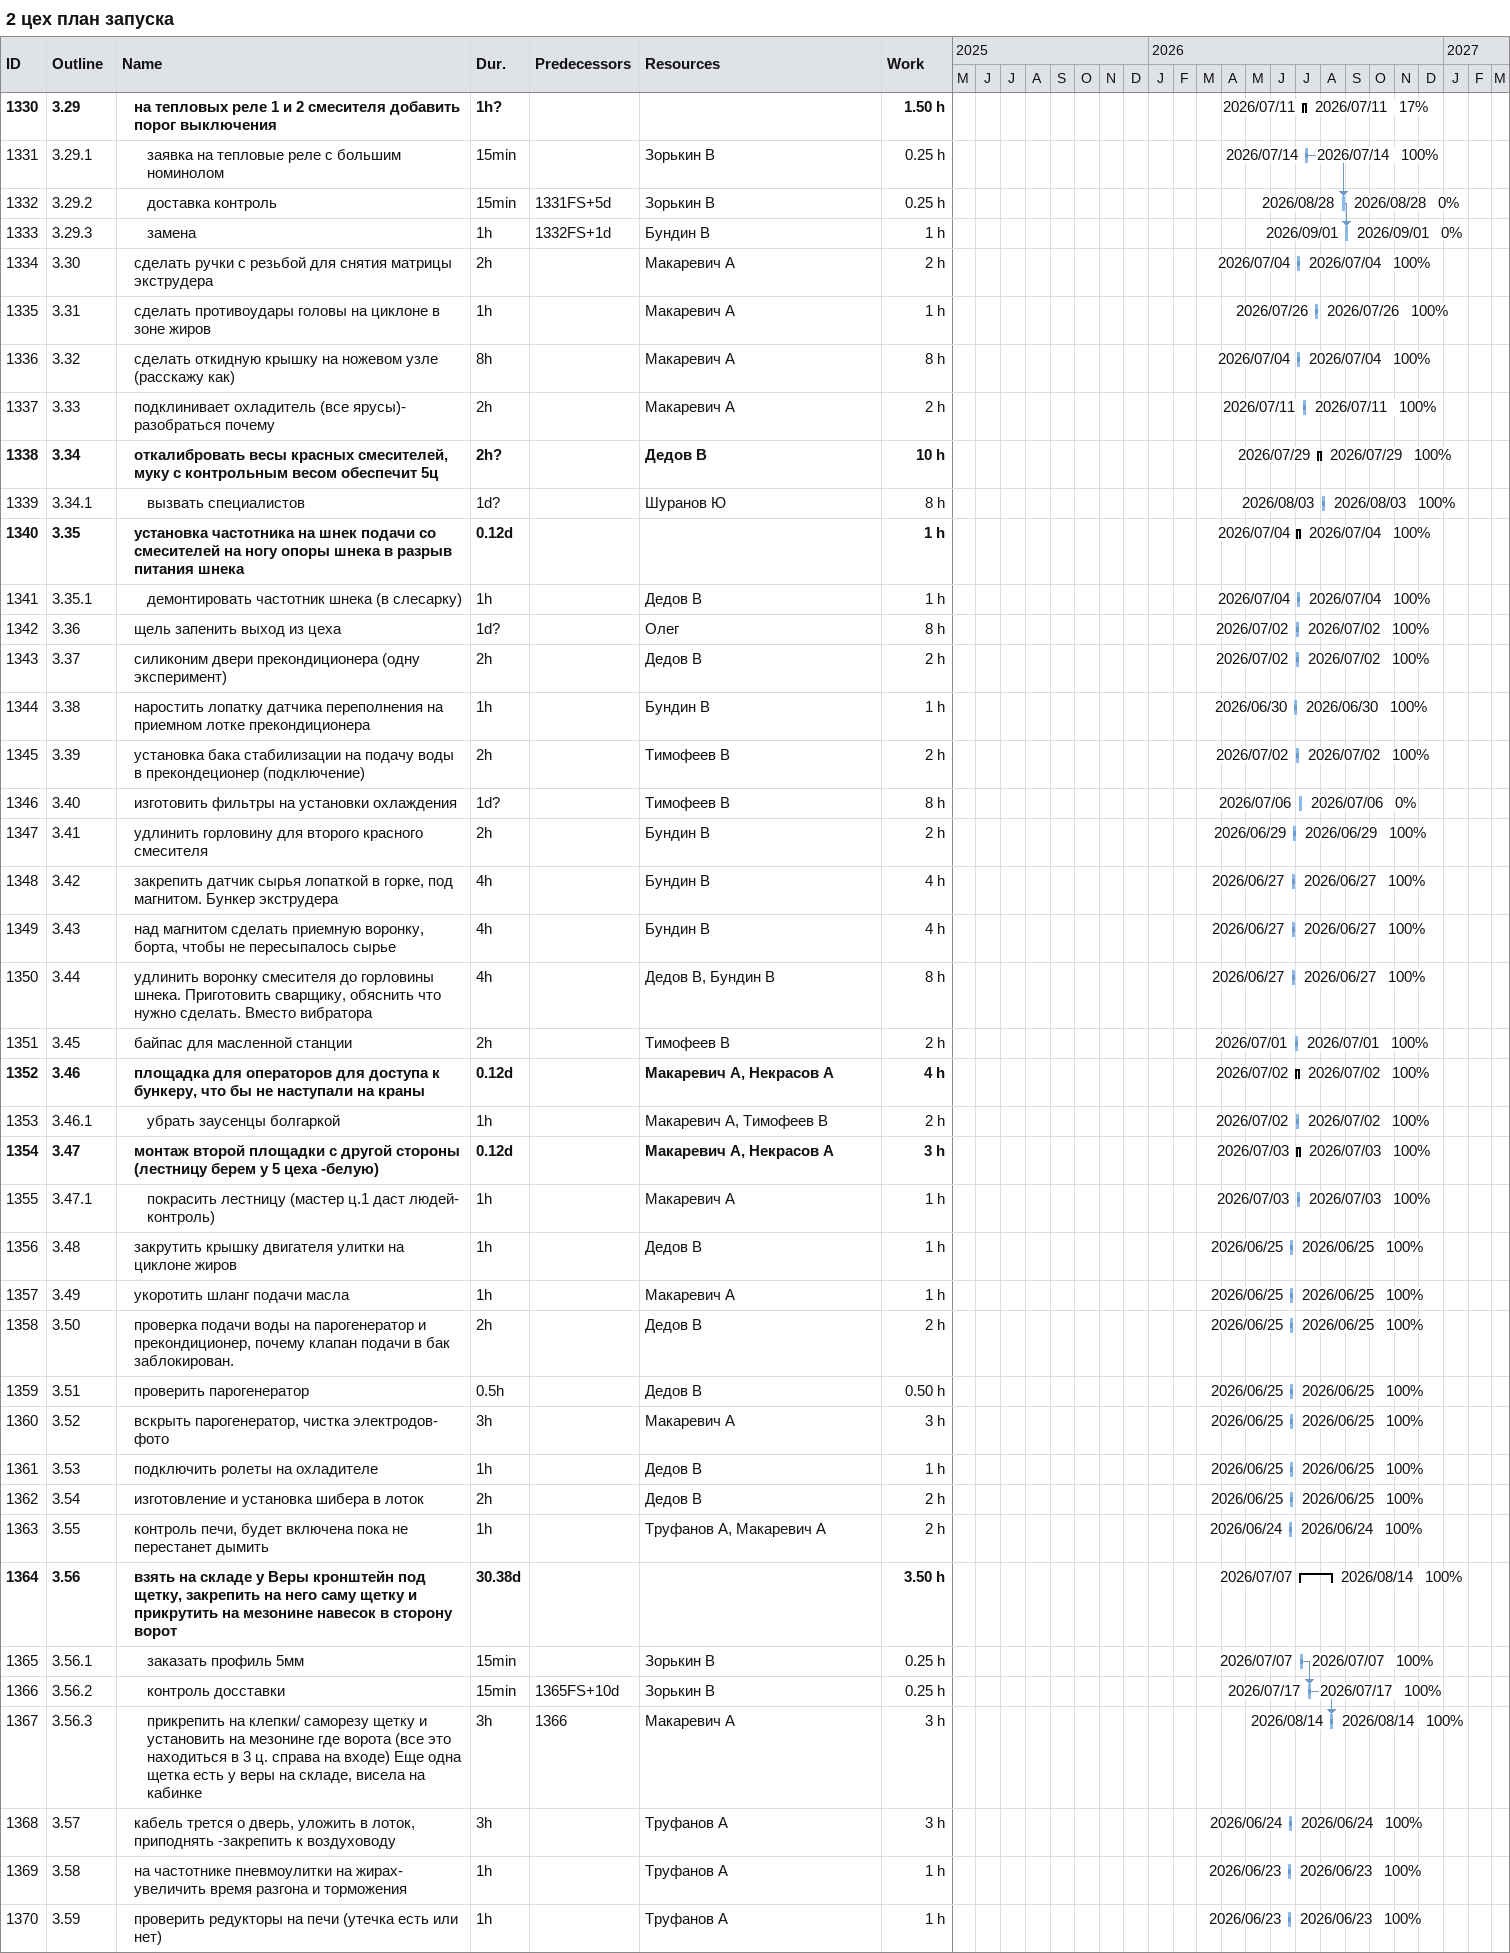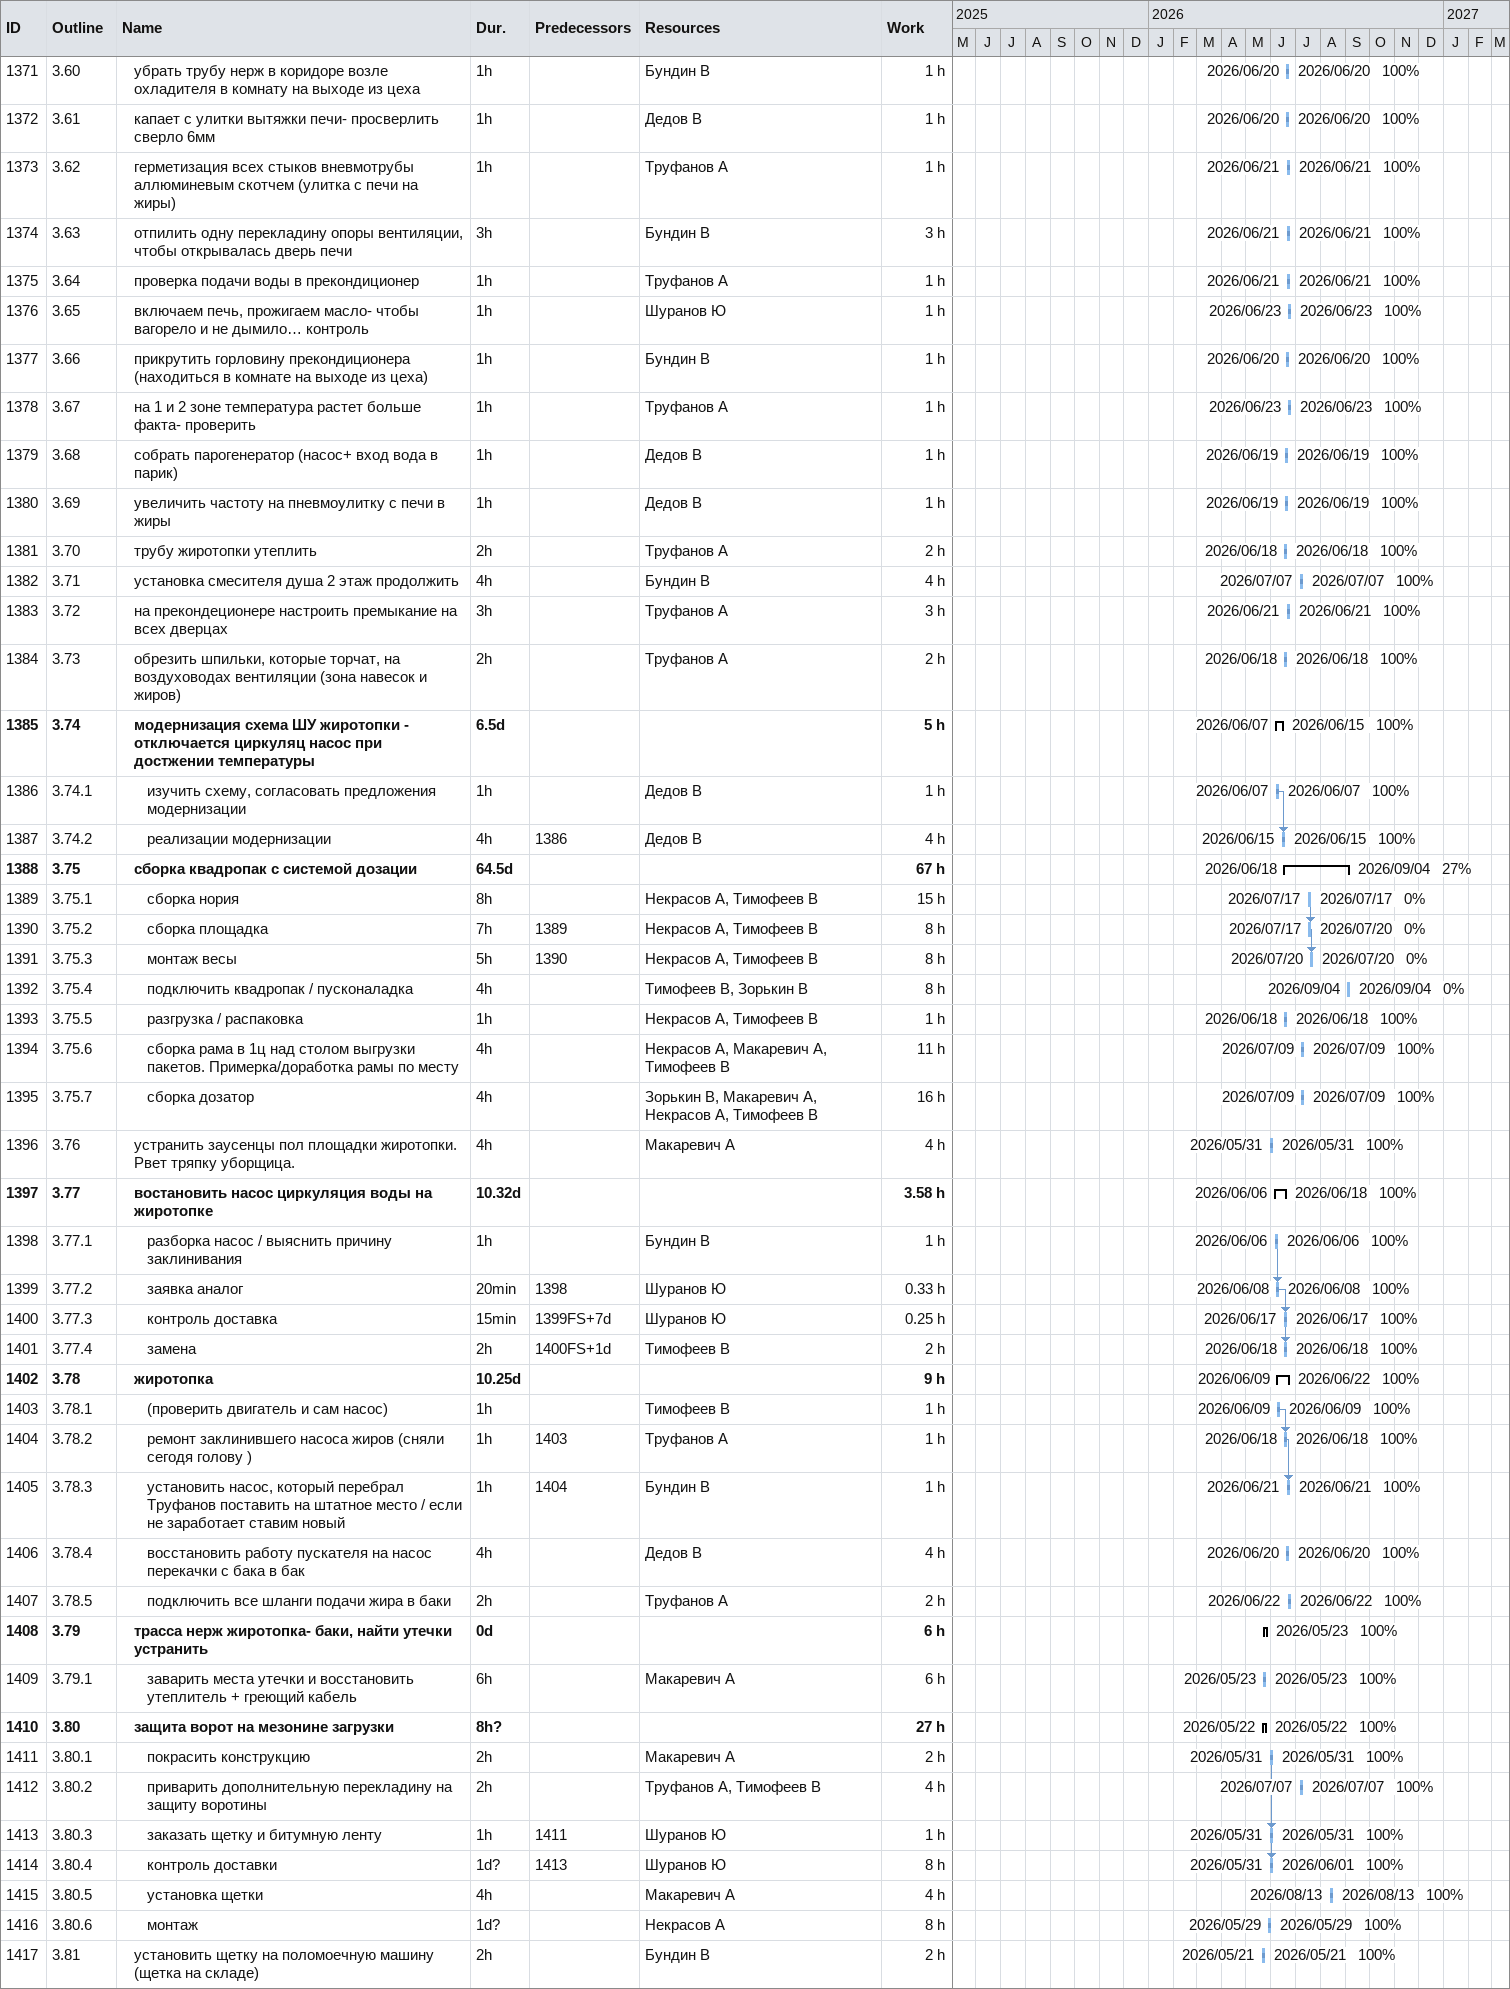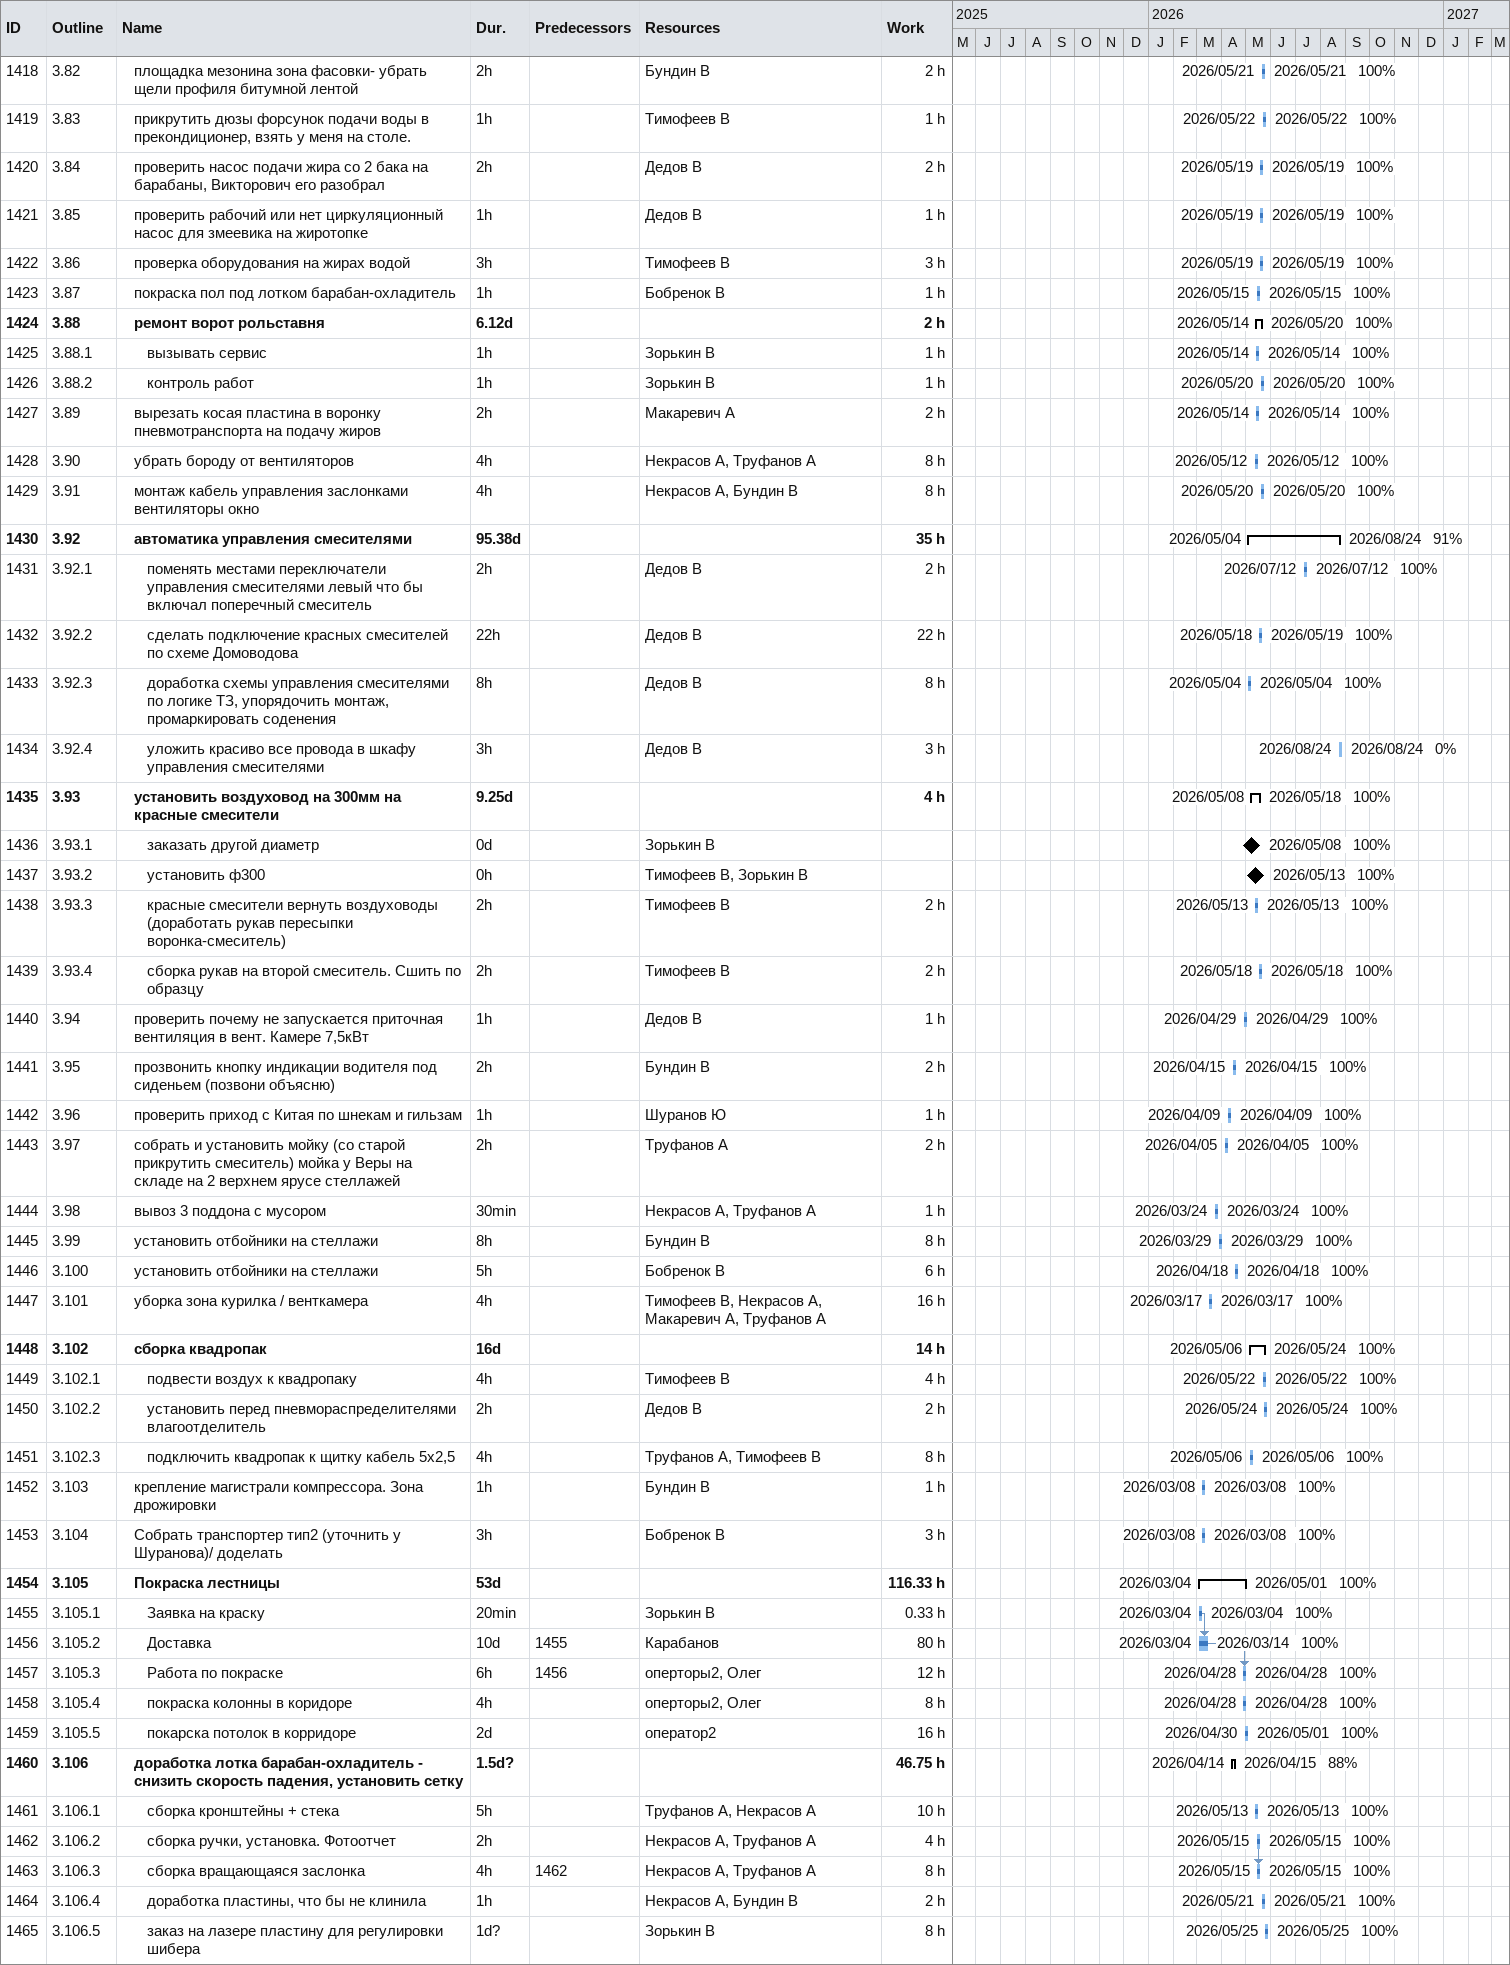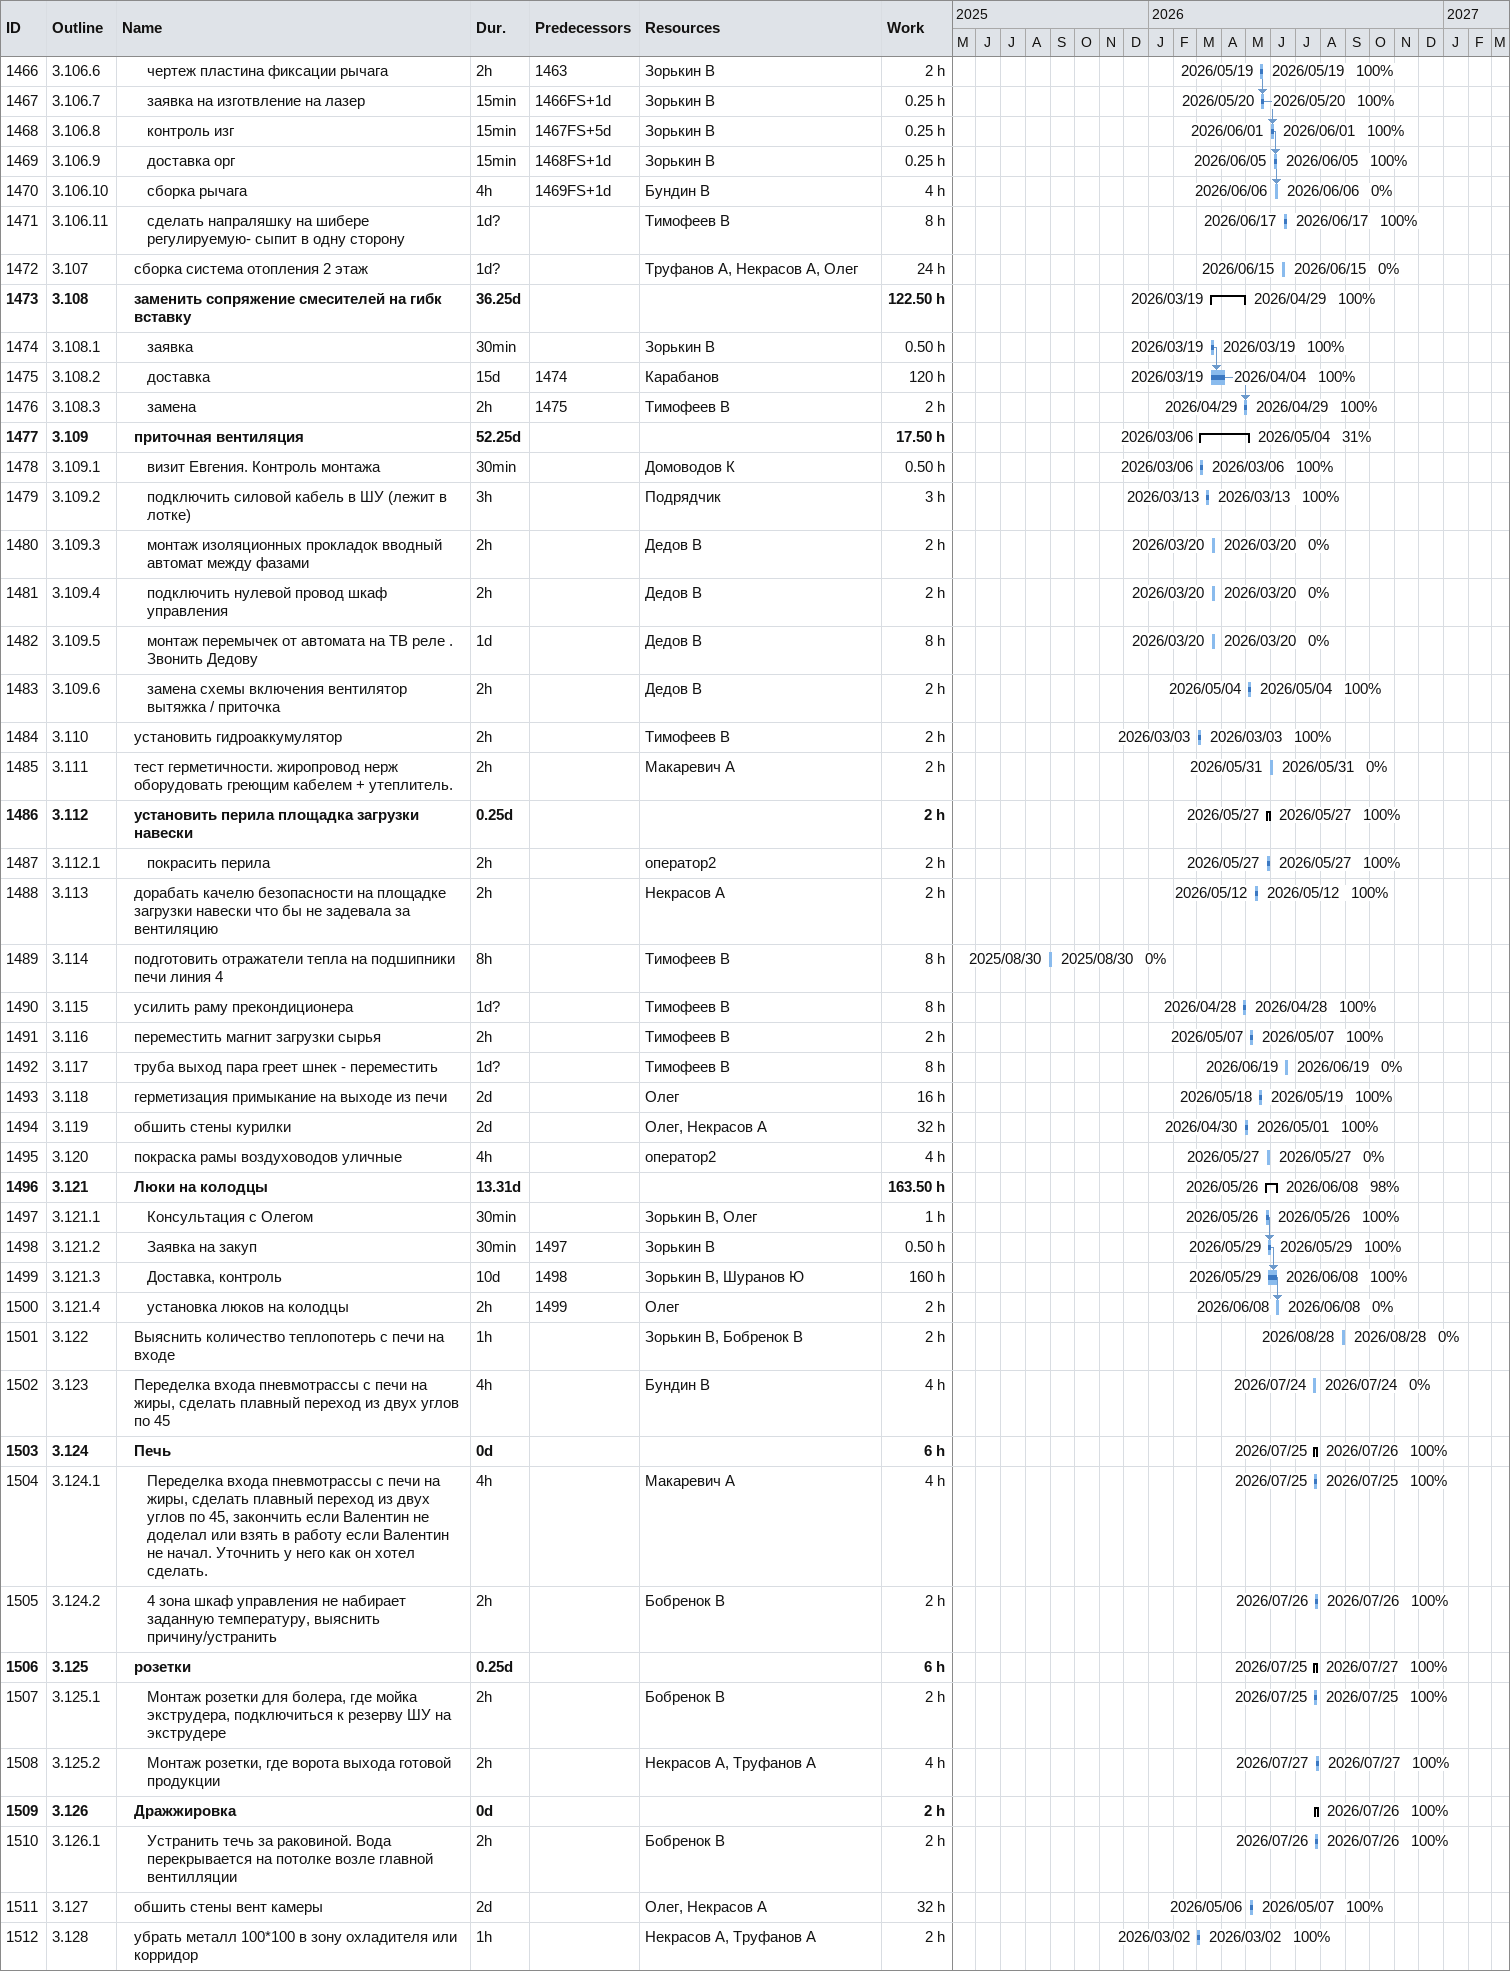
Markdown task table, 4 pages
2 цех план запуска

| ID | WBS | Task | Duration | Start | Finish | Predecessors | Resources | % complete | Work (h) |
|---|---|---|---|---|---|---|---|---|---|
| 1330 | 3.29 | **на тепловых реле 1 и 2 смесителя добавить порог выключения** | 1h? | 2026-07-11 | 2026-07-11 |  |  | 17 | 1.50 |
| 1331 | 3.29.1 | заявка на тепловые реле с большим номинолом | 15min | 2026-07-14 | 2026-07-14 |  | Зорькин В | 100 | 0.25 |
| 1332 | 3.29.2 | доставка контроль | 15min | 2026-08-28 | 2026-08-28 | 1331FS+5d | Зорькин В | 0 | 0.25 |
| 1333 | 3.29.3 | замена | 1h | 2026-09-01 | 2026-09-01 | 1332FS+1d | Бундин В | 0 | 1 |
| 1334 | 3.30 | сделать ручки с резьбой для снятия матрицы экструдера | 2h | 2026-07-04 | 2026-07-04 |  | Макаревич А | 100 | 2 |
| 1335 | 3.31 | сделать противоудары головы на циклоне в зоне жиров | 1h | 2026-07-26 | 2026-07-26 |  | Макаревич А | 100 | 1 |
| 1336 | 3.32 | сделать откидную крышку на ножевом узле (расскажу как) | 8h | 2026-07-04 | 2026-07-04 |  | Макаревич А | 100 | 8 |
| 1337 | 3.33 | подклинивает охладитель (все ярусы)- разобраться почему | 2h | 2026-07-11 | 2026-07-11 |  | Макаревич А | 100 | 2 |
| 1338 | 3.34 | **откалибровать весы красных смесителей, муку с контрольным весом обеспечит 5ц** | 2h? | 2026-07-29 | 2026-07-29 |  | Дедов В | 100 | 10 |
| 1339 | 3.34.1 | вызвать специалистов | 1d? | 2026-08-03 | 2026-08-03 |  | Шуранов Ю | 100 | 8 |
| 1340 | 3.35 | **установка частотника на шнек подачи со смесителей на ногу опоры шнека в разрыв питания шнека** | 0.12d | 2026-07-04 | 2026-07-04 |  |  | 100 | 1 |
| 1341 | 3.35.1 | демонтировать частотник шнека (в слесарку) | 1h | 2026-07-04 | 2026-07-04 |  | Дедов В | 100 | 1 |
| 1342 | 3.36 | щель запенить выход из цеха | 1d? | 2026-07-02 | 2026-07-02 |  | Олег | 100 | 8 |
| 1343 | 3.37 | силиконим двери прекондиционера (одну эксперимент) | 2h | 2026-07-02 | 2026-07-02 |  | Дедов В | 100 | 2 |
| 1344 | 3.38 | наростить лопатку датчика переполнения на приемном лотке прекондиционера | 1h | 2026-06-30 | 2026-06-30 |  | Бундин В | 100 | 1 |
| 1345 | 3.39 | установка бака стабилизации на подачу воды в прекондеционер (подключение) | 2h | 2026-07-02 | 2026-07-02 |  | Тимофеев В | 100 | 2 |
| 1346 | 3.40 | изготовить фильтры на установки охлаждения | 1d? | 2026-07-06 | 2026-07-06 |  | Тимофеев В | 0 | 8 |
| 1347 | 3.41 | удлинить горловину для второго красного смесителя | 2h | 2026-06-29 | 2026-06-29 |  | Бундин В | 100 | 2 |
| 1348 | 3.42 | закрепить датчик сырья лопаткой в горке, под магнитом. Бункер экструдера | 4h | 2026-06-27 | 2026-06-27 |  | Бундин В | 100 | 4 |
| 1349 | 3.43 | над магнитом сделать приемную воронку, борта, чтобы не пересыпалось сырье | 4h | 2026-06-27 | 2026-06-27 |  | Бундин В | 100 | 4 |
| 1350 | 3.44 | удлинить воронку смесителя до горловины шнека. Приготовить сварщику, обяснить что нужно сделать. Вместо вибратора | 4h | 2026-06-27 | 2026-06-27 |  | Дедов В, Бундин В | 100 | 8 |
| 1351 | 3.45 | байпас для масленной станции | 2h | 2026-07-01 | 2026-07-01 |  | Тимофеев В | 100 | 2 |
| 1352 | 3.46 | **площадка для операторов для доступа к бункеру, что бы не наступали на краны** | 0.12d | 2026-07-02 | 2026-07-02 |  | Макаревич А, Некрасов А | 100 | 4 |
| 1353 | 3.46.1 | убрать заусенцы болгаркой | 1h | 2026-07-02 | 2026-07-02 |  | Макаревич А, Тимофеев В | 100 | 2 |
| 1354 | 3.47 | **монтаж второй площадки с другой стороны (лестницу берем у 5 цеха -белую)** | 0.12d | 2026-07-03 | 2026-07-03 |  | Макаревич А, Некрасов А | 100 | 3 |
| 1355 | 3.47.1 | покрасить лестницу (мастер ц.1 даст людей- контроль) | 1h | 2026-07-03 | 2026-07-03 |  | Макаревич А | 100 | 1 |
| 1356 | 3.48 | закрутить крышку двигателя улитки на циклоне жиров | 1h | 2026-06-25 | 2026-06-25 |  | Дедов В | 100 | 1 |
| 1357 | 3.49 | укоротить шланг подачи масла | 1h | 2026-06-25 | 2026-06-25 |  | Макаревич А | 100 | 1 |
| 1358 | 3.50 | проверка подачи воды на парогенератор и прекондиционер, почему клапан подачи в бак заблокирован. | 2h | 2026-06-25 | 2026-06-25 |  | Дедов В | 100 | 2 |
| 1359 | 3.51 | проверить парогенератор | 0.5h | 2026-06-25 | 2026-06-25 |  | Дедов В | 100 | 0.50 |
| 1360 | 3.52 | вскрыть парогенератор, чистка электродов- фото | 3h | 2026-06-25 | 2026-06-25 |  | Макаревич А | 100 | 3 |
| 1361 | 3.53 | подключить ролеты на охладителе | 1h | 2026-06-25 | 2026-06-25 |  | Дедов В | 100 | 1 |
| 1362 | 3.54 | изготовление и установка шибера в лоток | 2h | 2026-06-25 | 2026-06-25 |  | Дедов В | 100 | 2 |
| 1363 | 3.55 | контроль печи, будет включена пока не перестанет дымить | 1h | 2026-06-24 | 2026-06-24 |  | Труфанов А, Макаревич А | 100 | 2 |
| 1364 | 3.56 | **взять на складе у Веры кронштейн под щетку, закрепить на него саму щетку и прикрутить на мезонине навесок в сторону ворот** | 30.38d | 2026-07-07 | 2026-08-14 |  |  | 100 | 3.50 |
| 1365 | 3.56.1 | заказать профиль 5мм | 15min | 2026-07-07 | 2026-07-07 |  | Зорькин В | 100 | 0.25 |
| 1366 | 3.56.2 | контроль досставки | 15min | 2026-07-17 | 2026-07-17 | 1365FS+10d | Зорькин В | 100 | 0.25 |
| 1367 | 3.56.3 | прикрепить на клепки/ саморезу щетку и установить на мезонине где ворота (все это находиться в 3 ц. справа на входе) Еще одна щетка есть у веры на складе, висела на кабинке | 3h | 2026-08-14 | 2026-08-14 | 1366 | Макаревич А | 100 | 3 |
| 1368 | 3.57 | кабель трется о дверь, уложить в лоток, приподнять -закрепить к воздуховоду | 3h | 2026-06-24 | 2026-06-24 |  | Труфанов А | 100 | 3 |
| 1369 | 3.58 | на частотнике пневмоулитки на жирах- увеличить время разгона и торможения | 1h | 2026-06-23 | 2026-06-23 |  | Труфанов А | 100 | 1 |
| 1370 | 3.59 | проверить редукторы на печи (утечка есть или нет) | 1h | 2026-06-23 | 2026-06-23 |  | Труфанов А | 100 | 1 |
| 1371 | 3.60 | убрать трубу нерж в коридоре возле охладителя в комнату на выходе из цеха | 1h | 2026-06-20 | 2026-06-20 |  | Бундин В | 100 | 1 |
| 1372 | 3.61 | капает с улитки вытяжки печи- просверлить сверло 6мм | 1h | 2026-06-20 | 2026-06-20 |  | Дедов В | 100 | 1 |
| 1373 | 3.62 | герметизация всех стыков вневмотрубы аллюминевым скотчем (улитка с печи на жиры) | 1h | 2026-06-21 | 2026-06-21 |  | Труфанов А | 100 | 1 |
| 1374 | 3.63 | отпилить одну перекладину опоры вентиляции, чтобы открывалась дверь печи | 3h | 2026-06-21 | 2026-06-21 |  | Бундин В | 100 | 3 |
| 1375 | 3.64 | проверка подачи воды в прекондиционер | 1h | 2026-06-21 | 2026-06-21 |  | Труфанов А | 100 | 1 |
| 1376 | 3.65 | включаем печь, прожигаем масло- чтобы вагорело и не дымило… контроль | 1h | 2026-06-23 | 2026-06-23 |  | Шуранов Ю | 100 | 1 |
| 1377 | 3.66 | прикрутить горловину прекондиционера (находиться в комнате на выходе из цеха) | 1h | 2026-06-20 | 2026-06-20 |  | Бундин В | 100 | 1 |
| 1378 | 3.67 | на 1 и 2 зоне температура растет больше факта- проверить | 1h | 2026-06-23 | 2026-06-23 |  | Труфанов А | 100 | 1 |
| 1379 | 3.68 | собрать парогенератор (насос+ вход вода в парик) | 1h | 2026-06-19 | 2026-06-19 |  | Дедов В | 100 | 1 |
| 1380 | 3.69 | увеличить частоту на пневмоулитку с печи в жиры | 1h | 2026-06-19 | 2026-06-19 |  | Дедов В | 100 | 1 |
| 1381 | 3.70 | трубу жиротопки утеплить | 2h | 2026-06-18 | 2026-06-18 |  | Труфанов А | 100 | 2 |
| 1382 | 3.71 | установка смесителя душа 2 этаж продолжить | 4h | 2026-07-07 | 2026-07-07 |  | Бундин В | 100 | 4 |
| 1383 | 3.72 | на прекондеционере настроить премыкание на всех дверцах | 3h | 2026-06-21 | 2026-06-21 |  | Труфанов А | 100 | 3 |
| 1384 | 3.73 | обрезить шпильки, которые торчат, на воздуховодах вентиляции (зона навесок и жиров) | 2h | 2026-06-18 | 2026-06-18 |  | Труфанов А | 100 | 2 |
| 1385 | 3.74 | **модернизация схема ШУ жиротопки - отключается циркуляц насос при достжении температуры** | 6.5d | 2026-06-07 | 2026-06-15 |  |  | 100 | 5 |
| 1386 | 3.74.1 | изучить схему, согласовать предложения модернизации | 1h | 2026-06-07 | 2026-06-07 |  | Дедов В | 100 | 1 |
| 1387 | 3.74.2 | реализации модернизации | 4h | 2026-06-15 | 2026-06-15 | 1386 | Дедов В | 100 | 4 |
| 1388 | 3.75 | **сборка квадропак с системой дозации** | 64.5d | 2026-06-18 | 2026-09-04 |  |  | 27 | 67 |
| 1389 | 3.75.1 | сборка нория | 8h | 2026-07-17 | 2026-07-17 |  | Некрасов А, Тимофеев В | 0 | 15 |
| 1390 | 3.75.2 | сборка площадка | 7h | 2026-07-17 | 2026-07-20 | 1389 | Некрасов А, Тимофеев В | 0 | 8 |
| 1391 | 3.75.3 | монтаж весы | 5h | 2026-07-20 | 2026-07-20 | 1390 | Некрасов А, Тимофеев В | 0 | 8 |
| 1392 | 3.75.4 | подключить квадропак / пусконаладка | 4h | 2026-09-04 | 2026-09-04 |  | Тимофеев В, Зорькин В | 0 | 8 |
| 1393 | 3.75.5 | разгрузка / распаковка | 1h | 2026-06-18 | 2026-06-18 |  | Некрасов А, Тимофеев В | 100 | 1 |
| 1394 | 3.75.6 | сборка рама в 1ц над столом выгрузки пакетов. Примерка/доработка рамы по месту | 4h | 2026-07-09 | 2026-07-09 |  | Некрасов А, Макаревич А, Тимофеев В | 100 | 11 |
| 1395 | 3.75.7 | сборка дозатор | 4h | 2026-07-09 | 2026-07-09 |  | Зорькин В, Макаревич А, Некрасов А, Тимофеев В | 100 | 16 |
| 1396 | 3.76 | устранить заусенцы пол площадки жиротопки. Рвет тряпку уборщица. | 4h | 2026-05-31 | 2026-05-31 |  | Макаревич А | 100 | 4 |
| 1397 | 3.77 | **востановить насос циркуляция воды на жиротопке** | 10.32d | 2026-06-06 | 2026-06-18 |  |  | 100 | 3.58 |
| 1398 | 3.77.1 | разборка насос / выяснить причину заклинивания | 1h | 2026-06-06 | 2026-06-06 |  | Бундин В | 100 | 1 |
| 1399 | 3.77.2 | заявка аналог | 20min | 2026-06-08 | 2026-06-08 | 1398 | Шуранов Ю | 100 | 0.33 |
| 1400 | 3.77.3 | контроль доставка | 15min | 2026-06-17 | 2026-06-17 | 1399FS+7d | Шуранов Ю | 100 | 0.25 |
| 1401 | 3.77.4 | замена | 2h | 2026-06-18 | 2026-06-18 | 1400FS+1d | Тимофеев В | 100 | 2 |
| 1402 | 3.78 | **жиротопка** | 10.25d | 2026-06-09 | 2026-06-22 |  |  | 100 | 9 |
| 1403 | 3.78.1 | (проверить двигатель и сам насос) | 1h | 2026-06-09 | 2026-06-09 |  | Тимофеев В | 100 | 1 |
| 1404 | 3.78.2 | ремонт заклинившего насоса жиров (сняли сегодя голову ) | 1h | 2026-06-18 | 2026-06-18 | 1403 | Труфанов А | 100 | 1 |
| 1405 | 3.78.3 | установить насос, который перебрал Труфанов поставить на штатное место / если не заработает ставим новый | 1h | 2026-06-21 | 2026-06-21 | 1404 | Бундин В | 100 | 1 |
| 1406 | 3.78.4 | восстановить работу пускателя на насос перекачки с бака в бак | 4h | 2026-06-20 | 2026-06-20 |  | Дедов В | 100 | 4 |
| 1407 | 3.78.5 | подключить все шланги подачи жира в баки | 2h | 2026-06-22 | 2026-06-22 |  | Труфанов А | 100 | 2 |
| 1408 | 3.79 | **трасса нерж жиротопка- баки, найти утечки устранить** | 0d | 2026-05-23 | 2026-05-23 |  |  | 100 | 6 |
| 1409 | 3.79.1 | заварить места утечки и восстановить утеплитель + греющий кабель | 6h | 2026-05-23 | 2026-05-23 |  | Макаревич А | 100 | 6 |
| 1410 | 3.80 | **защита ворот на мезонине загрузки** | 8h? | 2026-05-22 | 2026-05-22 |  |  | 100 | 27 |
| 1411 | 3.80.1 | покрасить конструкцию | 2h | 2026-05-31 | 2026-05-31 |  | Макаревич А | 100 | 2 |
| 1412 | 3.80.2 | приварить дополнительную перекладину на защиту воротины | 2h | 2026-07-07 | 2026-07-07 |  | Труфанов А, Тимофеев В | 100 | 4 |
| 1413 | 3.80.3 | заказать щетку и битумную ленту | 1h | 2026-05-31 | 2026-05-31 | 1411 | Шуранов Ю | 100 | 1 |
| 1414 | 3.80.4 | контроль доставки | 1d? | 2026-05-31 | 2026-06-01 | 1413 | Шуранов Ю | 100 | 8 |
| 1415 | 3.80.5 | установка щетки | 4h | 2026-08-13 | 2026-08-13 |  | Макаревич А | 100 | 4 |
| 1416 | 3.80.6 | монтаж | 1d? | 2026-05-29 | 2026-05-29 |  | Некрасов А | 100 | 8 |
| 1417 | 3.81 | установить щетку на поломоечную машину (щетка на складе) | 2h | 2026-05-21 | 2026-05-21 |  | Бундин В | 100 | 2 |
| 1418 | 3.82 | площадка мезонина зона фасовки- убрать щели профиля битумной лентой | 2h | 2026-05-21 | 2026-05-21 |  | Бундин В | 100 | 2 |
| 1419 | 3.83 | прикрутить дюзы форсунок подачи воды в прекондиционер, взять у меня на столе. | 1h | 2026-05-22 | 2026-05-22 |  | Тимофеев В | 100 | 1 |
| 1420 | 3.84 | проверить насос подачи жира со 2 бака на барабаны, Викторович его разобрал | 2h | 2026-05-19 | 2026-05-19 |  | Дедов В | 100 | 2 |
| 1421 | 3.85 | проверить рабочий или нет циркуляционный насос для змеевика на жиротопке | 1h | 2026-05-19 | 2026-05-19 |  | Дедов В | 100 | 1 |
| 1422 | 3.86 | проверка оборудования на жирах водой | 3h | 2026-05-19 | 2026-05-19 |  | Тимофеев В | 100 | 3 |
| 1423 | 3.87 | покраска пол под лотком барабан-охладитель | 1h | 2026-05-15 | 2026-05-15 |  | Бобренок В | 100 | 1 |
| 1424 | 3.88 | **ремонт ворот рольставня** | 6.12d | 2026-05-14 | 2026-05-20 |  |  | 100 | 2 |
| 1425 | 3.88.1 | вызывать сервис | 1h | 2026-05-14 | 2026-05-14 |  | Зорькин В | 100 | 1 |
| 1426 | 3.88.2 | контроль работ | 1h | 2026-05-20 | 2026-05-20 |  | Зорькин В | 100 | 1 |
| 1427 | 3.89 | вырезать косая пластина в воронку пневмотранспорта на подачу жиров | 2h | 2026-05-14 | 2026-05-14 |  | Макаревич А | 100 | 2 |
| 1428 | 3.90 | убрать бороду от вентиляторов | 4h | 2026-05-12 | 2026-05-12 |  | Некрасов А, Труфанов А | 100 | 8 |
| 1429 | 3.91 | монтаж кабель управления заслонками вентиляторы окно | 4h | 2026-05-20 | 2026-05-20 |  | Некрасов А, Бундин В | 100 | 8 |
| 1430 | 3.92 | **автоматика управления смесителями** | 95.38d | 2026-05-04 | 2026-08-24 |  |  | 91 | 35 |
| 1431 | 3.92.1 | поменять местами переключатели управления смесителями левый что бы включал поперечный смеситель | 2h | 2026-07-12 | 2026-07-12 |  | Дедов В | 100 | 2 |
| 1432 | 3.92.2 | сделать подключение красных смесителей по схеме Домоводова | 22h | 2026-05-18 | 2026-05-19 |  | Дедов В | 100 | 22 |
| 1433 | 3.92.3 | доработка схемы управления смесителями по логике ТЗ, упорядочить монтаж, промаркировать соденения | 8h | 2026-05-04 | 2026-05-04 |  | Дедов В | 100 | 8 |
| 1434 | 3.92.4 | уложить красиво все провода в шкафу управления смесителями | 3h | 2026-08-24 | 2026-08-24 |  | Дедов В | 0 | 3 |
| 1435 | 3.93 | **установить воздуховод на 300мм на красные смесители** | 9.25d | 2026-05-08 | 2026-05-18 |  |  | 100 | 4 |
| 1436 | 3.93.1 | заказать другой диаметр | 0d | 2026-05-08 | 2026-05-08 |  | Зорькин В | 100 |  |
| 1437 | 3.93.2 | установить ф300 | 0h | 2026-05-13 | 2026-05-13 |  | Тимофеев В, Зорькин В | 100 |  |
| 1438 | 3.93.3 | красные смесители вернуть воздуховоды (доработать рукав пересыпки воронка-смеситель) | 2h | 2026-05-13 | 2026-05-13 |  | Тимофеев В | 100 | 2 |
| 1439 | 3.93.4 | сборка рукав на второй смеситель. Сшить по образцу | 2h | 2026-05-18 | 2026-05-18 |  | Тимофеев В | 100 | 2 |
| 1440 | 3.94 | проверить почему не запускается приточная вентиляция в вент. Камере 7,5кВт | 1h | 2026-04-29 | 2026-04-29 |  | Дедов В | 100 | 1 |
| 1441 | 3.95 | прозвонить кнопку индикации водителя под сиденьем (позвони объясню) | 2h | 2026-04-15 | 2026-04-15 |  | Бундин В | 100 | 2 |
| 1442 | 3.96 | проверить приход с Китая по шнекам и гильзам | 1h | 2026-04-09 | 2026-04-09 |  | Шуранов Ю | 100 | 1 |
| 1443 | 3.97 | собрать и установить мойку (со старой прикрутить смеситель) мойка у Веры на складе на 2 верхнем ярусе стеллажей | 2h | 2026-04-05 | 2026-04-05 |  | Труфанов А | 100 | 2 |
| 1444 | 3.98 | вывоз 3 поддона с мусором | 30min | 2026-03-24 | 2026-03-24 |  | Некрасов А, Труфанов А | 100 | 1 |
| 1445 | 3.99 | установить отбойники на стеллажи | 8h | 2026-03-29 | 2026-03-29 |  | Бундин В | 100 | 8 |
| 1446 | 3.100 | установить отбойники на стеллажи | 5h | 2026-04-18 | 2026-04-18 |  | Бобренок В | 100 | 6 |
| 1447 | 3.101 | уборка зона курилка / венткамера | 4h | 2026-03-17 | 2026-03-17 |  | Тимофеев В, Некрасов А, Макаревич А, Труфанов А | 100 | 16 |
| 1448 | 3.102 | **сборка квадропак** | 16d | 2026-05-06 | 2026-05-24 |  |  | 100 | 14 |
| 1449 | 3.102.1 | подвести воздух к квадропаку | 4h | 2026-05-22 | 2026-05-22 |  | Тимофеев В | 100 | 4 |
| 1450 | 3.102.2 | установить перед пневмораспределителями влагоотделитель | 2h | 2026-05-24 | 2026-05-24 |  | Дедов В | 100 | 2 |
| 1451 | 3.102.3 | подключить квадропак к щитку кабель 5х2,5 | 4h | 2026-05-06 | 2026-05-06 |  | Труфанов А, Тимофеев В | 100 | 8 |
| 1452 | 3.103 | крепление магистрали компрессора. Зона дрожировки | 1h | 2026-03-08 | 2026-03-08 |  | Бундин В | 100 | 1 |
| 1453 | 3.104 | Собрать транспортер тип2 (уточнить у Шуранова)/ доделать | 3h | 2026-03-08 | 2026-03-08 |  | Бобренок В | 100 | 3 |
| 1454 | 3.105 | **Покраска лестницы** | 53d | 2026-03-04 | 2026-05-01 |  |  | 100 | 116.33 |
| 1455 | 3.105.1 | Заявка на краску | 20min | 2026-03-04 | 2026-03-04 |  | Зорькин В | 100 | 0.33 |
| 1456 | 3.105.2 | Доставка | 10d | 2026-03-04 | 2026-03-14 | 1455 | Карабанов | 100 | 80 |
| 1457 | 3.105.3 | Работа по покраске | 6h | 2026-04-28 | 2026-04-28 | 1456 | оперторы2, Олег | 100 | 12 |
| 1458 | 3.105.4 | покраска колонны в коридоре | 4h | 2026-04-28 | 2026-04-28 |  | оперторы2, Олег | 100 | 8 |
| 1459 | 3.105.5 | покарска потолок в корридоре | 2d | 2026-04-30 | 2026-05-01 |  | оператор2 | 100 | 16 |
| 1460 | 3.106 | **доработка лотка барабан-охладитель - снизить скорость падения, установить сетку** | 1.5d? | 2026-04-14 | 2026-04-15 |  |  | 88 | 46.75 |
| 1461 | 3.106.1 | сборка кронштейны + стека | 5h | 2026-05-13 | 2026-05-13 |  | Труфанов А, Некрасов А | 100 | 10 |
| 1462 | 3.106.2 | сборка ручки, установка. Фотоотчет | 2h | 2026-05-15 | 2026-05-15 |  | Некрасов А, Труфанов А | 100 | 4 |
| 1463 | 3.106.3 | сборка вращающаяся заслонка | 4h | 2026-05-15 | 2026-05-15 | 1462 | Некрасов А, Труфанов А | 100 | 8 |
| 1464 | 3.106.4 | доработка пластины, что бы не клинила | 1h | 2026-05-21 | 2026-05-21 |  | Некрасов А, Бундин В | 100 | 2 |
| 1465 | 3.106.5 | заказ на лазере пластину для регулировки шибера | 1d? | 2026-05-25 | 2026-05-25 |  | Зорькин В | 100 | 8 |
| 1466 | 3.106.6 | чертеж пластина фиксации рычага | 2h | 2026-05-19 | 2026-05-19 | 1463 | Зорькин В | 100 | 2 |
| 1467 | 3.106.7 | заявка на изготвление на лазер | 15min | 2026-05-20 | 2026-05-20 | 1466FS+1d | Зорькин В | 100 | 0.25 |
| 1468 | 3.106.8 | контроль изг | 15min | 2026-06-01 | 2026-06-01 | 1467FS+5d | Зорькин В | 100 | 0.25 |
| 1469 | 3.106.9 | доставка орг | 15min | 2026-06-05 | 2026-06-05 | 1468FS+1d | Зорькин В | 100 | 0.25 |
| 1470 | 3.106.10 | сборка рычага | 4h | 2026-06-06 | 2026-06-06 | 1469FS+1d | Бундин В | 0 | 4 |
| 1471 | 3.106.11 | сделать напраляшку на шибере регулируемую- сыпит в одну сторону | 1d? | 2026-06-17 | 2026-06-17 |  | Тимофеев В | 100 | 8 |
| 1472 | 3.107 | сборка система отопления 2 этаж | 1d? | 2026-06-15 | 2026-06-15 |  | Труфанов А, Некрасов А, Олег | 0 | 24 |
| 1473 | 3.108 | **заменить сопряжение смесителей на гибк вставку** | 36.25d | 2026-03-19 | 2026-04-29 |  |  | 100 | 122.50 |
| 1474 | 3.108.1 | заявка | 30min | 2026-03-19 | 2026-03-19 |  | Зорькин В | 100 | 0.50 |
| 1475 | 3.108.2 | доставка | 15d | 2026-03-19 | 2026-04-04 | 1474 | Карабанов | 100 | 120 |
| 1476 | 3.108.3 | замена | 2h | 2026-04-29 | 2026-04-29 | 1475 | Тимофеев В | 100 | 2 |
| 1477 | 3.109 | **приточная вентиляция** | 52.25d | 2026-03-06 | 2026-05-04 |  |  | 31 | 17.50 |
| 1478 | 3.109.1 | визит Евгения. Контроль монтажа | 30min | 2026-03-06 | 2026-03-06 |  | Домоводов К | 100 | 0.50 |
| 1479 | 3.109.2 | подключить силовой кабель в ШУ (лежит в лотке) | 3h | 2026-03-13 | 2026-03-13 |  | Подрядчик | 100 | 3 |
| 1480 | 3.109.3 | монтаж изоляционных прокладок вводный автомат между фазами | 2h | 2026-03-20 | 2026-03-20 |  | Дедов В | 0 | 2 |
| 1481 | 3.109.4 | подключить нулевой провод шкаф управления | 2h | 2026-03-20 | 2026-03-20 |  | Дедов В | 0 | 2 |
| 1482 | 3.109.5 | монтаж перемычек от автомата на ТВ реле . Звонить Дедову | 1d | 2026-03-20 | 2026-03-20 |  | Дедов В | 0 | 8 |
| 1483 | 3.109.6 | замена схемы включения вентилятор вытяжка / приточка | 2h | 2026-05-04 | 2026-05-04 |  | Дедов В | 100 | 2 |
| 1484 | 3.110 | установить гидроаккумулятор | 2h | 2026-03-03 | 2026-03-03 |  | Тимофеев В | 100 | 2 |
| 1485 | 3.111 | тест герметичности. жиропровод нерж оборудовать греющим кабелем + утеплитель. | 2h | 2026-05-31 | 2026-05-31 |  | Макаревич А | 0 | 2 |
| 1486 | 3.112 | **установить перила площадка загрузки навески** | 0.25d | 2026-05-27 | 2026-05-27 |  |  | 100 | 2 |
| 1487 | 3.112.1 | покрасить перила | 2h | 2026-05-27 | 2026-05-27 |  | оператор2 | 100 | 2 |
| 1488 | 3.113 | дорабать качелю безопасности на площадке загрузки навески что бы не задевала за вентиляцию | 2h | 2026-05-12 | 2026-05-12 |  | Некрасов А | 100 | 2 |
| 1489 | 3.114 | подготовить отражатели тепла на подшипники печи линия 4 | 8h | 2025-08-30 | 2025-08-30 |  | Тимофеев В | 0 | 8 |
| 1490 | 3.115 | усилить раму прекондиционера | 1d? | 2026-04-28 | 2026-04-28 |  | Тимофеев В | 100 | 8 |
| 1491 | 3.116 | переместить магнит загрузки сырья | 2h | 2026-05-07 | 2026-05-07 |  | Тимофеев В | 100 | 2 |
| 1492 | 3.117 | труба выход пара греет шнек - переместить | 1d? | 2026-06-19 | 2026-06-19 |  | Тимофеев В | 0 | 8 |
| 1493 | 3.118 | герметизация примыкание на выходе из печи | 2d | 2026-05-18 | 2026-05-19 |  | Олег | 100 | 16 |
| 1494 | 3.119 | обшить стены курилки | 2d | 2026-04-30 | 2026-05-01 |  | Олег, Некрасов А | 100 | 32 |
| 1495 | 3.120 | покраска рамы воздуховодов уличные | 4h | 2026-05-27 | 2026-05-27 |  | оператор2 | 0 | 4 |
| 1496 | 3.121 | **Люки на колодцы** | 13.31d | 2026-05-26 | 2026-06-08 |  |  | 98 | 163.50 |
| 1497 | 3.121.1 | Консультация с Олегом | 30min | 2026-05-26 | 2026-05-26 |  | Зорькин В, Олег | 100 | 1 |
| 1498 | 3.121.2 | Заявка на закуп | 30min | 2026-05-29 | 2026-05-29 | 1497 | Зорькин В | 100 | 0.50 |
| 1499 | 3.121.3 | Доставка, контроль | 10d | 2026-05-29 | 2026-06-08 | 1498 | Зорькин В, Шуранов Ю | 100 | 160 |
| 1500 | 3.121.4 | установка люков на колодцы | 2h | 2026-06-08 | 2026-06-08 | 1499 | Олег | 0 | 2 |
| 1501 | 3.122 | Выяснить количество теплопотерь с печи на входе | 1h | 2026-08-28 | 2026-08-28 |  | Зорькин В, Бобренок В | 0 | 2 |
| 1502 | 3.123 | Переделка входа пневмотрассы с печи на жиры, сделать плавный переход из двух углов по 45 | 4h | 2026-07-24 | 2026-07-24 |  | Бундин В | 0 | 4 |
| 1503 | 3.124 | **Печь** | 0d | 2026-07-25 | 2026-07-26 |  |  | 100 | 6 |
| 1504 | 3.124.1 | Переделка входа пневмотрассы с печи на жиры, сделать плавный переход из двух углов по 45, закончить если Валентин не доделал или взять в работу если Валентин не начал. Уточнить у него как он хотел сделать. | 4h | 2026-07-25 | 2026-07-25 |  | Макаревич А | 100 | 4 |
| 1505 | 3.124.2 | 4 зона шкаф управления не набирает заданную температуру, выяснить причину/устранить | 2h | 2026-07-26 | 2026-07-26 |  | Бобренок В | 100 | 2 |
| 1506 | 3.125 | **розетки** | 0.25d | 2026-07-25 | 2026-07-27 |  |  | 100 | 6 |
| 1507 | 3.125.1 | Монтаж розетки для болера, где мойка экструдера, подключиться к резерву ШУ на экструдере | 2h | 2026-07-25 | 2026-07-25 |  | Бобренок В | 100 | 2 |
| 1508 | 3.125.2 | Монтаж розетки, где ворота выхода готовой продукции | 2h | 2026-07-27 | 2026-07-27 |  | Некрасов А, Труфанов А | 100 | 4 |
| 1509 | 3.126 | **Дражжировка** | 0d | 2026-07-26 | 2026-07-26 |  |  | 100 | 2 |
| 1510 | 3.126.1 | Устранить течь за раковиной. Вода перекрывается на потолке возле главной вентилляции | 2h | 2026-07-26 | 2026-07-26 |  | Бобренок В | 100 | 2 |
| 1511 | 3.127 | обшить стены вент камеры | 2d | 2026-05-06 | 2026-05-07 |  | Олег, Некрасов А | 100 | 32 |
| 1512 | 3.128 | убрать металл 100*100 в зону охладителя или корридор | 1h | 2026-03-02 | 2026-03-02 |  | Некрасов А, Труфанов А | 100 | 2 |
